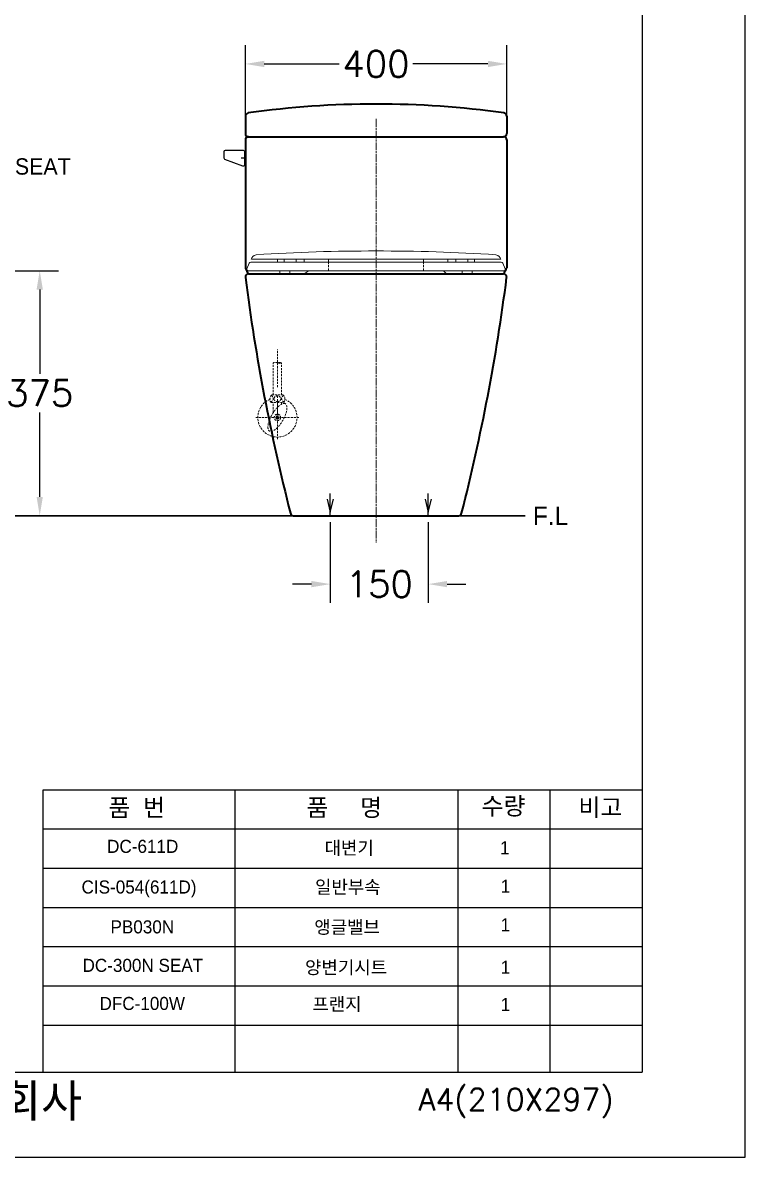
# Model space of a CAD drawing. Extents: x 64556 to 66981, y 58079 to 61510.
# Drawn here: x 65876 to 66981, y 58079 to 59816 of the extents above; entities that cross this region are included whole.
import ezdxf

# ---------------------------------------------------------------- set-up
doc = ezdxf.new("R2010")
doc.units = 0
doc.header["$MEASUREMENT"] = 0
for name, pattern in [('AM_ISO08W050', [18, 12, -1.5, 3, -1.5]), ('AM_ISO09W050', [22.5, 12, -1.5, 3, -1.5, 3, -1.5]), ('HIDDEN2', [4.7625, 3.175, -1.5875])]:
    doc.linetypes.add(name, pattern=pattern)
doc.layers.get('0').update_dxf_attribs({"linetype": 'CONTINUOUS'})
doc.layers.get('Defpoints').update_dxf_attribs({"linetype": 'CONTINUOUS'})
for name, color, linetype in [('4', 3, 'CONTINUOUS'), ('Dim', 4, 'CONTINUOUS'), ('FAUCET', 4, 'CONTINUOUS'), ('YA', 7, 'CONTINUOUS')]:
    doc.layers.add(name, color=color, linetype=linetype)
for name, color, linetype, lineweight in [('AM_11', 3, 'AM_ISO09W050', 25), ('AM_4', 40, 'CONTINUOUS', 13), ('AM_6', 2, 'CONTINUOUS', 30), ('AM_7', 4, 'AM_ISO08W050', 0), ('OUTLINE', 11, 'CONTINUOUS', 40), ('Y', 202, 'CONTINUOUS', 35)]:
    doc.layers.add(name, color=color, linetype=linetype, lineweight=lineweight)
doc.styles.add('h', font='', dxfattribs={"height": 30})
doc.styles.get("Standard").update_dxf_attribs({"font": 'txt.shx', "bigfont": 'ghs.shx'})
doc.styles.add('스타일1', font='txt.shx', dxfattribs={"bigfont": 'ghs.shx'})
doc.styles.get('h').set_extended_font_data('Haansoft Batang')
doc.dimstyles.get("Standard").update_dxf_attribs({"dimtxt": 0.18, "dimasz": 0.18, "dimexe": 0.18, "dimexo": 0.0625, "dimgap": 0.09, "dimtad": 0, "dimtih": 1, "dimtoh": 1, "dimdec": 4, "dimzin": 0, "dimdsep": 46, "dimtxsty": 'Standard', "dimcen": 0.09, "dimadec": 0, "dimazin": 0, "dimtfac": 1, "dimtdec": 4, "dimtofl": 0, "dimtmove": 0, "dimatfit": 0, "dimfxl": 0, "dimtolj": 1, "dimtzin": 0, "dimarcsym": 0})

# ---------------------------------------------------------------- blocks, each defined once
blk = doc.blocks.new('*D17')
at = {"layer": 'Defpoints', "color": 0}
for p in [(66346.3, 59061.1), (66496.3, 59061.1), (66496.3, 58956.5)]:
    blk.add_point(p, dxfattribs=at)
at = {"layer": 'Dim', "color": 0, "lineweight": -2}
for p, q in [((66346.3, 59051.1), (66346.3, 58927.7)), ((66496.3, 59051.1), (66496.3, 58927.7)), ((66317.5, 58956.5), (66288.7, 58956.5)), ((66525.1, 58956.5), (66553.9, 58956.5))]:
    blk.add_line(p, q, dxfattribs=at)
at = {"layer": 'Dim', "color": 0}
for points in [[(66317.5, 58961.3), (66317.5, 58951.7), (66346.3, 58956.5)], [(66525.1, 58961.3), (66525.1, 58951.7), (66496.3, 58956.5)]]:
    blk.add_solid(points, dxfattribs=at)
at = {"layer": 'Dim', "color": 0, "insert": (66421.3, 58956.5), "char_height": 40, "attachment_point": 5}
blk.add_mtext('\\A1;150', dxfattribs=at)
blk = doc.blocks.new('*D20')
at = {"layer": 'Defpoints', "color": 0}
for p in [(65846.3, 59436.1), (65846.3, 59061.1), (65901.6, 59061.1)]:
    blk.add_point(p, dxfattribs=at)
at = {"layer": 'Dim', "color": 0, "lineweight": -2}
for p, q in [((65856.3, 59436.1), (65930.4, 59436.1)), ((65901.6, 59407.3), (65901.6, 59278.2)), ((65901.6, 59089.9), (65901.6, 59219)), ((65856.3, 59061.1), (65930.4, 59061.1))]:
    blk.add_line(p, q, dxfattribs=at)
at = {"layer": 'Dim', "color": 0}
for points in [[(65896.8, 59407.3), (65906.4, 59407.3), (65901.6, 59436.1)], [(65896.8, 59089.9), (65906.4, 59089.9), (65901.6, 59061.1)]]:
    blk.add_solid(points, dxfattribs=at)
at = {"layer": 'Dim', "color": 0, "insert": (65901.6, 59248.6), "char_height": 40, "attachment_point": 5}
blk.add_mtext('\\A1;375', dxfattribs=at)
blk = doc.blocks.new('*D22')
at = {"layer": 'Defpoints', "color": 0}
for p in [(66616.3, 59752.5), (66216.3, 59659.3), (66616.3, 59659.3)]:
    blk.add_point(p, dxfattribs=at)
at = {"layer": 'Dim', "color": 0, "lineweight": -2}
for p, q in [((66216.3, 59669.3), (66216.3, 59781.3)), ((66616.3, 59669.3), (66616.3, 59781.3)), ((66245.1, 59752.5), (66360, 59752.5)), ((66587.5, 59752.5), (66472.6, 59752.5))]:
    blk.add_line(p, q, dxfattribs=at)
at = {"layer": 'Dim', "color": 0}
for points in [[(66245.1, 59757.3), (66245.1, 59747.7), (66216.3, 59752.5)], [(66587.5, 59757.3), (66587.5, 59747.7), (66616.3, 59752.5)]]:
    blk.add_solid(points, dxfattribs=at)
at = {"layer": 'Dim', "color": 0, "insert": (66416.3, 59752.5), "char_height": 40, "attachment_point": 5}
blk.add_mtext('\\A1;400', dxfattribs=at)

msp = doc.modelspace()

# ---------------------------------------------------------------- linework, layer by layer
for p, q in [((66215.1, 59607.9), (66216.4, 59607.8)), ((66215.2, 59608.7), (66216.5, 59608.6))]:
    msp.add_line(p, q)
at = {"layer": '4', "color": 0}
for p, q in [((66346.3, 59059.3), (66346.3, 59095.3)), ((66496.3, 59059.3), (66496.3, 59095.3))]:
    msp.add_line(p, q, dxfattribs=at)
for points in [[(66341.3, 59086.5), (66346.3, 59066.5), (66351.3, 59086.5)], [(66491.3, 59086.5), (66496.3, 59066.5), (66501.3, 59086.5)]]:
    msp.add_lwpolyline(points, dxfattribs=at)
at = {"layer": 'AM_11', "color": 0}
msp.add_line((66286.3, 59061.1), (66290.2, 59061.1), dxfattribs=at)
at = {"layer": 'AM_4', "color": 0}
for p, q in [((66224.9, 59449.2), (66416.3, 59449.2)), ((66607.1, 59453.6), (66225.5, 59453.6)), ((66265.7, 59453.6), (66265.7, 59449.2)), ((66275.9, 59449.2), (66275.9, 59453.6)), ((66294.1, 59453.6), (66294.1, 59449.2)), ((66306.3, 59449.2), (66306.3, 59453.6)), ((66343.8, 59453.6), (66343.8, 59449.2)), ((66607.7, 59449.2), (66416.3, 59449.2)), ((66488.8, 59453.6), (66488.8, 59449.2)), ((66526.4, 59449.2), (66526.4, 59453.6)), ((66538.5, 59453.6), (66538.5, 59449.2)), ((66556.7, 59449.2), (66556.7, 59453.6)), ((66566.9, 59453.6), (66566.9, 59449.2)), ((66218.5, 59438.8), (66222.2, 59447.7)), ((66416.3, 59435.9), (66221.2, 59435.9)), ((66269, 59435.9), (66269, 59431.9)), ((66284.5, 59431.9), (66284.5, 59435.9)), ((66313, 59435.9), (66307.3, 59431.9)), ((66416.3, 59435.9), (66611.4, 59435.9)), ((66519.6, 59435.9), (66523.2, 59432.3)), ((66548.1, 59432.1), (66548.1, 59435.9)), ((66563.6, 59435.9), (66563.6, 59432.1)), ((66614.1, 59438.8), (66610.4, 59447.7))]:
    msp.add_line(p, q, dxfattribs=at)
at = {"layer": 'AM_4', "color": 0, "linetype": 'HIDDEN2'}
for p, q in [((66343.8, 59449.2), (66343.8, 59435.9)), ((66488.8, 59449.2), (66488.8, 59435.9))]:
    msp.add_line(p, q, dxfattribs=at)
at = {"layer": 'AM_4', "color": 0, "linetype": 'HIDDEN2', "lineweight": 5}
for p, q in [((66259, 59245.9), (66259, 59295)), ((66271.7, 59245.9), (66271.7, 59295)), ((66274.3, 59245.9), (66256.5, 59245.9)), ((66255.6, 59234.4), (66275.1, 59234.4)), ((66259, 59219.1), (66259, 59234.4)), ((66271.7, 59232), (66271.7, 59234.4))]:
    msp.add_line(p, q, dxfattribs=at)
for radius in [4.91, 2.45]:
    msp.add_circle((66265.4, 59211.5), radius, dxfattribs=at)
for centre, radius, start, end in [((66262.2, 59289.5), 6.35, 60, 120), ((66263.2, 59239.6), 9.25, 136.9454, 214.442), ((66253.9, 59240.3), 5.13, 284.2499, 66.949), ((66276.9, 59240.3), 5.13, 113.051, 255.7501), ((66267.5, 59239.6), 9.25, 325.558, 43.0546), ((66265.4, 59211.5), 30, 112.2811, 67.7189), ((66262.9, 59214), 2.45, 268.5901, 0), ((66262.9, 59209.1), 2.45, 359.9653, 91.4099), ((66267.8, 59214), 2.45, 180, 270), ((66267.8, 59209.1), 2.45, 90, 180)]:
    msp.add_arc(centre, radius, start, end, dxfattribs=at)
at = {"layer": 'AM_4', "color": 0}
for centre, start, end in [((66268.5, 59289.5), 60, 120), ((66268.5, 59300.5), 240, 300)]:
    msp.add_arc(centre, 6.35, start, end, dxfattribs=at)
for centre, major_axis, ratio, start_param, end_param in [((66396.4, 58402.1), (1670, 12.2), 0.637185, 1.554225, 1.6642), ((66436.2, 58402.1), (-1670, 12.2), 0.637185, 4.618986, 4.728961), ((66224.9, 59447), (2.83, 0), 0.789583, 1.570796, 2.819711), ((66234.9, 59453.2), (9.46, 0), 0.789583, 1.785643, 3.092599), ((66597.7, 59453.2), (9.46, 0), 0.789583, 0.048993, 1.35595), ((66607.7, 59447), (-2.83, 0), 0.789583, 3.463474, 4.712389), ((66221.2, 59438.1), (-2.83, 0), 0.789583, -0.321881, 1.570796), ((66611.4, 59438.1), (2.83, 0), 0.789583, 4.712389, 6.605067)]:
    msp.add_ellipse(centre, major_axis=major_axis, ratio=ratio, start_param=start_param, end_param=end_param, dxfattribs=at)
at = {"layer": 'AM_4', "color": 0, "linetype": 'HIDDEN2', "lineweight": 5, "extrusion": (0, 0, -1)}
msp.add_ellipse((66265.4, 59240.1), major_axis=(5.34, 0), ratio=0.813611, start_param=-4.712389, end_param=1.570796, dxfattribs=at)
msp.add_ellipse((66265.4, 59211.5), major_axis=(12.1, 20.9), ratio=0.387469, dxfattribs=at)
at = {"layer": 'AM_7', "color": 0}
msp.add_line((66416.3, 59668.3), (66416.3, 59019.5), dxfattribs=at)
at = {"layer": 'AM_7', "color": 0, "linetype": 'HIDDEN2', "lineweight": 5}
for p, q in [((66265.4, 59258), (66265.4, 59315.5)), ((66265.4, 59217.5), (66265.4, 59244.5)), ((66265.4, 59215.7), (66265.4, 59237)), ((66259.4, 59211.5), (66232.4, 59211.5)), ((66262.4, 59211.5), (66268.4, 59211.5)), ((66265.4, 59208.5), (66265.4, 59214.5)), ((66265.4, 59205.5), (66265.4, 59178.5)), ((66271.4, 59211.5), (66298.4, 59211.5))]:
    msp.add_line(p, q, dxfattribs=at)
at = {"layer": 'Dim', "color": 0}
for p, q in [((66217.8, 59608.2), (66209.8, 59608.2)), ((66200, 58641.8), (66200, 58209.8)), ((66541.3, 58641.8), (66541.3, 58209.8)), ((66682.3, 58641.8), (66682.3, 58209.8)), ((65906.9, 58581.8), (66823.4, 58581.8)), ((65906.9, 58521.8), (66823.4, 58521.8)), ((65906.9, 58461.8), (66823.4, 58461.8))]:
    msp.add_line(p, q, dxfattribs=at)
at = {"layer": 'FAUCET', "color": 0, "flags": 128}
msp.add_lwpolyline([(66215.1, 59598, -0.524441), (66212.4, 59596.1), (66185.1, 59606.5, -0.312665), (66183.8, 59608.4), (66183.8, 59618.4, -0.413457), (66185.8, 59620.4), (66213.1, 59620.4, -0.414214), (66215.1, 59618.4)], format="xyb", close=True, dxfattribs=at)
at = {"layer": 'OUTLINE', "color": 0}
for p, q in [((66216.3, 59672.5), (66216.3, 59646.1)), ((66216.3, 59671.8), (66216.3, 59646.1)), ((66616.3, 59672.5), (66616.3, 59646.1)), ((66221.3, 59641.1), (66611.3, 59641.1)), ((66216.3, 59636.1), (66216.7, 59439.7)), ((66616.3, 59636.1), (66616.3, 59440.5)), ((66216.3, 59571.1), (66216.7, 59439.7)), ((66221.3, 59431.1), (66611.3, 59431.1)), ((66290.2, 59061.1), (66542.6, 59061.1))]:
    msp.add_line(p, q, dxfattribs=at)
for centre, radius, start, end in [((66221.3, 59672.5), 5, 97.9841, 180), ((66416.3, 58282.2), 1408.9, 82.0159, 97.9841), ((66611.3, 59672.5), 5, 0, 82.0159), ((66221.3, 59646.1), 5, 180, 270), ((66221.3, 59636.1), 5, 90, 180), ((66611.3, 59646.1), 5, 270, 0), ((66611.3, 59636.1), 5, 0, 90), ((66236.6, 59444.8), 20.5, 194.2857, 221.8791), ((66585.7, 59450.1), 31.9, 323.5712, 342.5535), ((66221.3, 59426.1), 5, 90, 187.3235), ((69191.9, 59807.9), 3000, 187.3235, 194.3398), ((63640.7, 59807.9), 3000, 345.6602, 352.6765), ((66611.3, 59426.1), 5, 352.6765, 90), ((66290.2, 59066.1), 5, 194.3398, 270), ((66542.4, 59066.1), 5, 270, 345.6602)]:
    msp.add_arc(centre, radius, start, end, dxfattribs=at)
at = {"layer": 'Y', "color": 0}
for p, q in [((65048.4, 59061.1), (66290.2, 59061.1)), ((66290.2, 59061.1), (66644.7, 59061.1))]:
    msp.add_line(p, q, dxfattribs=at)
at = {"layer": 'YA', "color": 7}
for p, q in [((66823.4, 61389.8), (66823.4, 58209.8)), ((65906.9, 58641.8), (66823.4, 58641.8)), ((65906.9, 58209.8), (65906.9, 58641.8)), ((65906.9, 58401.8), (66823.4, 58401.8)), ((65906.9, 58341.8), (66823.4, 58341.8)), ((65906.9, 58281.8), (66823.4, 58281.8)), ((64747.4, 58209.8), (66823.4, 58209.8))]:
    msp.add_line(p, q, dxfattribs=at)
at = {"layer": 'YA', "color": 0}
msp.add_lwpolyline([(64556, 58079.4), (66981.5, 58079.4), (66981.5, 61509.7), (64556, 61509.7)], close=True, dxfattribs=at)

# ---------------------------------------------------------------- texts
at = {"layer": 'AM_6', "color": 0, "insert": (65718.2, 59595.4), "char_height": 25, "attachment_point": 4, "style": 'h'}
msp.add_mtext('{\\fGulim|b0|i0|c129|p50;DC-300N SEAT}', dxfattribs=at)
at = {"layer": 'AM_6', "color": 0, "insert": (66656.3, 59075), "char_height": 28, "width": 125.986, "attachment_point": 1, "style": 'h'}
msp.add_mtext('F.L', dxfattribs=at)
at = {"layer": 'Dim', "color": 0, "attachment_point": 1, "style": '스타일1'}
for s, insert, char_height in [('{\\fGulim|b0|i0|c129|p50;수량}', (66577.8, 58630.2), 26.746), ('{\\fGulim|b0|i0|c129|p50;품  번}', (66006.6, 58627.8), 26.746), ('{\\fGulim|b0|i0|c129|p50;품     명}', (66309.8, 58628), 26.746), ('{\\fGulim|b0|i0|c129|p50;비고}', (66726.1, 58628.3), 26.746), ('{\\fGulim|b0|i0|c129|p50;1\\P}', (66606.1, 58563.1), 20), ('{\\fGulim|b0|i0|c129|p50;1\\P}', (66607.1, 58504.1), 20), ('{\\fGulim|b0|i0|c129|p50;1\\P}', (66607, 58445.1), 20), ('{\\fGulim|b0|i0|c129|p50;1\\P}', (66607.1, 58380.2), 20), ('{\\fGulim|b0|i0|c129|p50;1\\P}', (66607.1, 58323.2), 20)]:
    msp.add_mtext(s, dxfattribs=dict(at, insert=insert, char_height=char_height))
for s, insert, char_height, width in [('{\\fGulim|b0|i0|c129|p50;DC-611D}', (66004.7, 58565.2), 20, 17), ('{\\fGulim|b0|i0|c129|p50;대변기}', (66337.6, 58562.8), 20, 147), ('{\\fGulim|b0|i0|c129|p50;CIS-054(611D)}', (65965.6, 58503), 20, 147), ('{\\fGulim|b0|i0|c129|p50;일반부속}', (66323, 58503), 20, 212), ('{\\fGulim|b0|i0|c129|p50;PB030N}', (66009.9, 58442), 20, 17), ('{\\fGulim|b0|i0|c129|p50;앵글밸브}', (66321.9, 58441.7), 20, 212), ('{\\fGulim|b0|i0|c129|p50;DC-300N SEAT}', (65967.1, 58383.1), 20, 221.778), ('{\\fGulim|b0|i0|c129|p50;양변기시트}', (66307.7, 58380), 20, 315), ('{\\fGulim|b0|i0|c129|p50;DFC-100W}', (65993.1, 58324.8), 20, 17), ('{\\fGulim|b0|i0|c129|p50;         프랜지}', (66253.4, 58323.8), 20, 212), ('{\\fGulim|b0|i0|c129|p50;       대림통상주식회사\\P}', (65337.3, 58191), 50, 1090)]:
    msp.add_mtext(s, dxfattribs=dict(at, insert=insert, char_height=char_height, width=width))
at = {"layer": 'YA', "color": 7}
msp.add_text('A4(210X297)', height=33.819, dxfattribs=at).set_placement((66481.3, 58151))

# ---------------------------------------------------------------- dimensions: what is measured, and where the dimension line sits
at = {"layer": 'Dim', "color": 0}
for base, p1, p2, picture, middle in [((66616.3, 59752.5), (66216.3, 59659.3), (66616.3, 59659.3), '*D22', (66416.3, 59752.5)), ((66496.3, 58956.5), (66346.3, 59061.1), (66496.3, 59061.1), '*D17', (66421.3, 58956.5))]:
    dim = msp.add_linear_dim(base=base, p1=p1, p2=p2, dimstyle='Standard', override={"dimscale": 160, "dimtxt": 0.25, "dimgap": 0.06, "dimdec": 0, "dimatfit": 3}, dxfattribs=at)
    dim.commit()
    dim.dimension.update_dxf_attribs({"geometry": picture, "text_midpoint": middle})
dim = msp.add_linear_dim(base=(65901.6, 59061.1), p1=(65846.3, 59436.1), p2=(65846.3, 59061.1), angle=90, dimstyle='Standard', override={"dimscale": 160, "dimtxt": 0.25, "dimgap": 0.06, "dimdec": 0, "dimatfit": 3}, dxfattribs=at)
dim.commit()
dim.dimension.update_dxf_attribs({"geometry": '*D20', "text_midpoint": (65901.6, 59248.6), "dimtype": 160})

doc.saveas('drawing.dxf')
